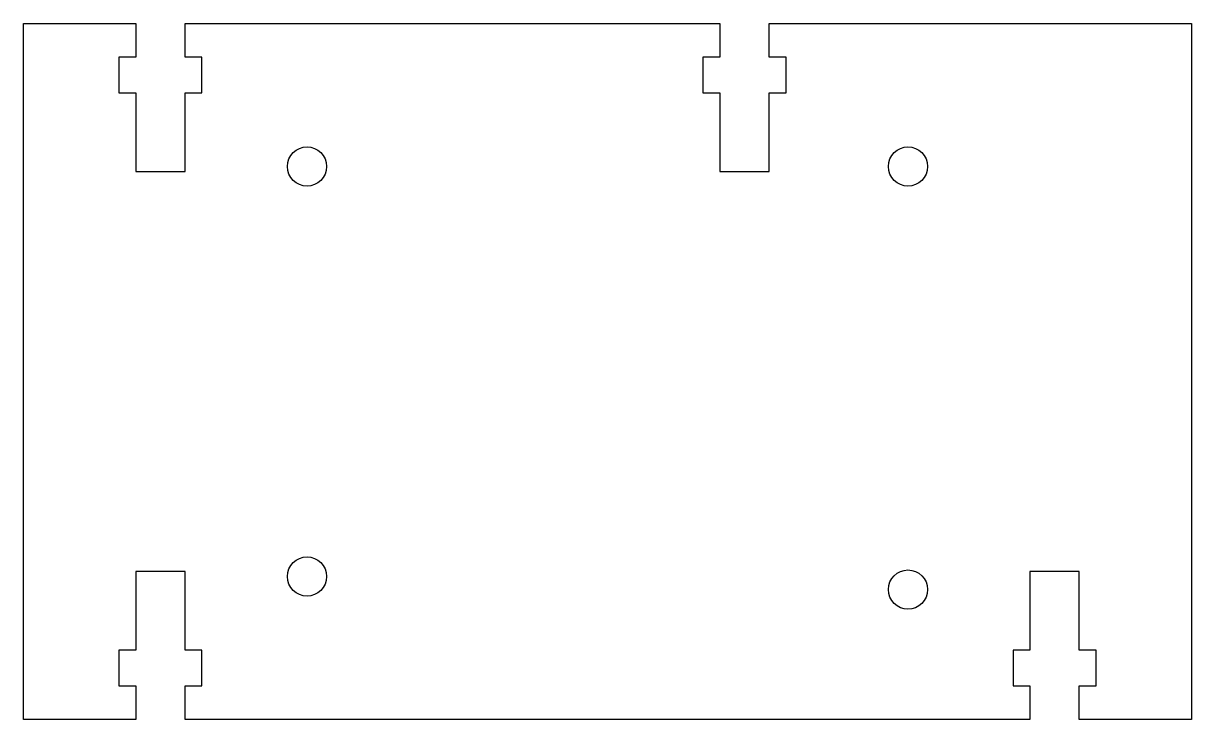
# Model space of a CAD drawing. Header units: millimetres. Extents: x -52 to 52, y -31 to 31.
import ezdxf

# ---------------------------------------------------------------- set-up
doc = ezdxf.new("R2010")
doc.units = ezdxf.units.MM

msp = doc.modelspace()

# ---------------------------------------------------------------- linework, layer by layer
at = {"color": 7, "linetype": 'Continuous', "lineweight": 25}
for p, q in [((-52, -31), (-52, 31)), ((-52, 31), (-42, 31)), ((-42, 31), (-42, 28)), ((-37.6, 28), (-37.6, 31)), ((-37.6, 31), (10, 31)), ((10, 31), (10, 28)), ((14.4, 28), (14.4, 31)), ((14.4, 31), (52, 31)), ((52, 31), (52, -31)), ((-42, 28), (-43.5, 28)), ((-43.5, 28), (-43.5, 24.8)), ((-36.1, 28), (-37.6, 28)), ((-36.1, 24.8), (-36.1, 28)), ((10, 28), (8.5, 28)), ((8.5, 28), (8.5, 24.8)), ((15.9, 28), (14.4, 28)), ((15.9, 24.8), (15.9, 28)), ((-43.5, 24.8), (-42, 24.8)), ((-42, 24.8), (-42, 17.8)), ((-37.6, 17.8), (-37.6, 24.8)), ((-37.6, 24.8), (-36.1, 24.8)), ((8.5, 24.8), (10, 24.8)), ((10, 24.8), (10, 17.8)), ((14.4, 17.8), (14.4, 24.8)), ((14.4, 24.8), (15.9, 24.8)), ((-42, 17.8), (-37.6, 17.8)), ((10, 17.8), (14.4, 17.8)), ((-37.6, -17.8), (-42, -17.8)), ((-42, -17.8), (-42, -24.8)), ((-37.6, -24.8), (-37.6, -17.8)), ((42, -17.8), (37.6, -17.8)), ((37.6, -17.8), (37.6, -24.8)), ((42, -24.8), (42, -17.8)), ((-42, -24.8), (-43.5, -24.8)), ((-43.5, -24.8), (-43.5, -28)), ((-36.1, -24.8), (-37.6, -24.8)), ((-36.1, -28), (-36.1, -24.8)), ((37.6, -24.8), (36.1, -24.8)), ((36.1, -24.8), (36.1, -28)), ((43.5, -24.8), (42, -24.8)), ((43.5, -28), (43.5, -24.8)), ((-43.5, -28), (-42, -28)), ((-42, -28), (-42, -31)), ((-37.6, -31), (-37.6, -28)), ((-37.6, -28), (-36.1, -28)), ((36.1, -28), (37.6, -28)), ((37.6, -28), (37.6, -31)), ((42, -31), (42, -28)), ((42, -28), (43.5, -28)), ((-42, -31), (-52, -31)), ((37.6, -31), (-37.6, -31)), ((52, -31), (42, -31))]:
    msp.add_line(p, q, dxfattribs=at)
for centre in [(-26.75, 18.25), (26.75, 18.25), (-26.75, -18.25), (26.75, -19.42)]:
    msp.add_circle(centre, 1.75, dxfattribs=at)

doc.saveas('drawing.dxf')
